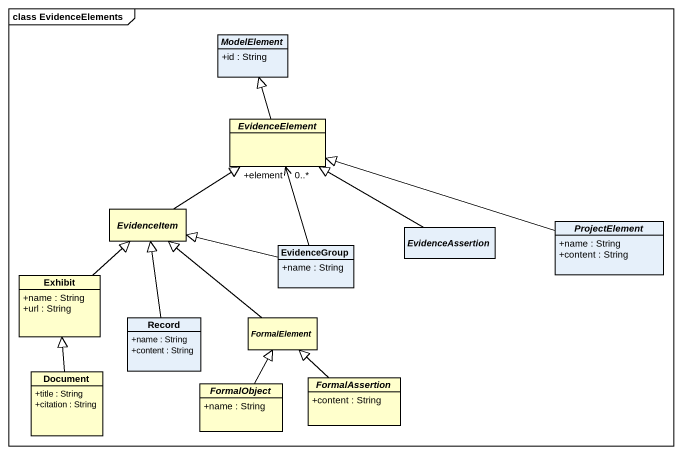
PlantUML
@startuml
mainframe class EvidenceElements
hide circle
hide empty members
skinparam classAttributeIconSize 0
abstract class ModelElement {
  +id : String
}
abstract class EvidenceElement #FFFFCC
abstract class EvidenceItem #FFFFCC
class EvidenceGroup {
  +name : String
}
abstract class EvidenceAssertion
abstract class ProjectElement {
  +name : String
  +content : String
}
class Exhibit #FFFFCC {
  +name : String
  +url : String
}
class "Record" as Record_ {
  +name : String
  +content : String
}
abstract class FormalElement #FFFFCC
class Document #FFFFCC {
  +title : String
  +citation : String
}
abstract class FormalObject #FFFFCC {
  +name : String
}
abstract class FormalAssertion #FFFFCC {
  +content : String
}
EvidenceElement -up-|> ModelElement
EvidenceItem -up-|> EvidenceElement
EvidenceGroup -up-> "+element\n0..*" EvidenceElement
EvidenceGroup -left-|> EvidenceItem
EvidenceAssertion -left-|> EvidenceElement
ProjectElement -left-|> EvidenceElement
Exhibit -up-|> EvidenceItem
Record_ -up-|> EvidenceItem
FormalElement -up-|> EvidenceItem
Document -up-|> Exhibit
FormalObject -up-|> FormalElement
FormalAssertion -up-|> FormalElement
@enduml
